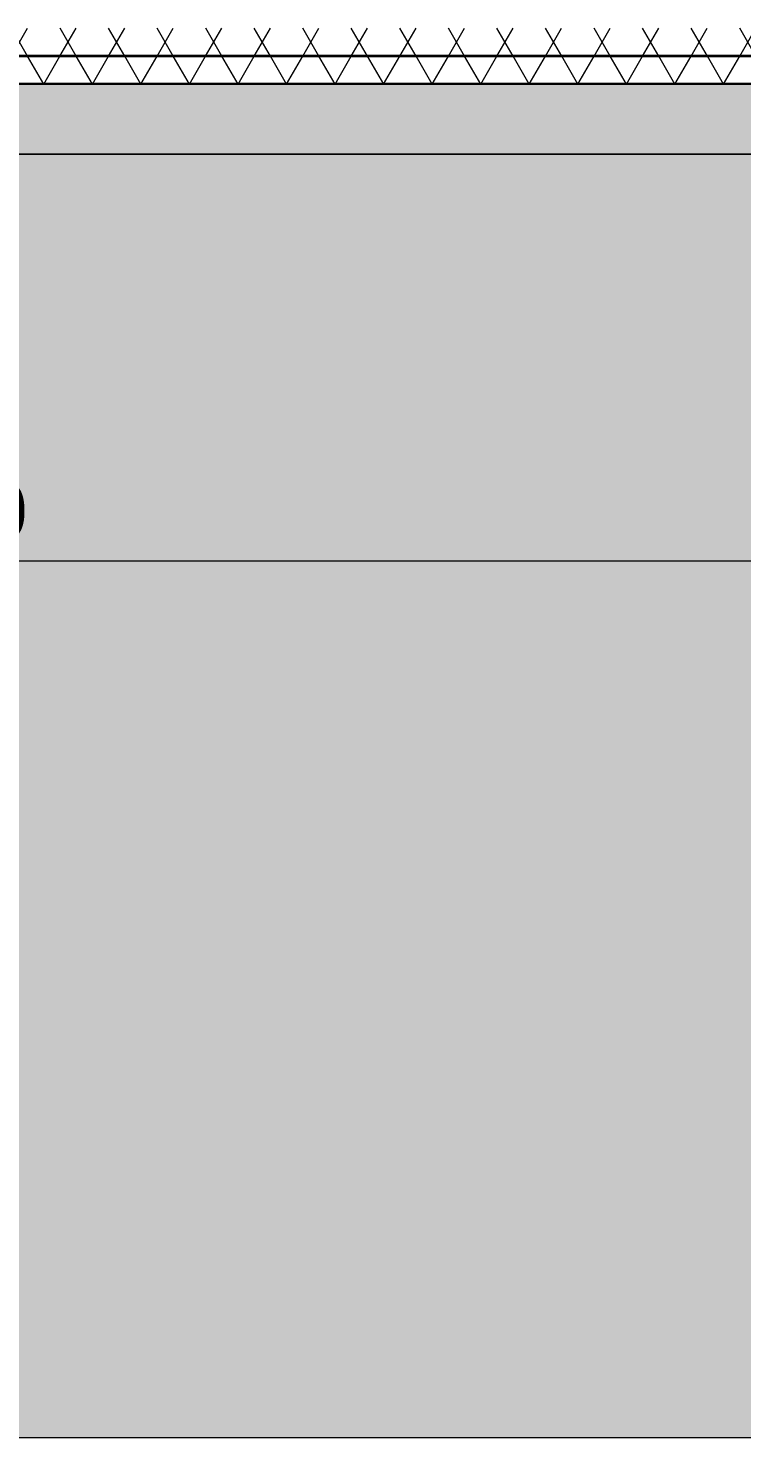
# Model space of a CAD drawing. Header units: millimetres. Extents: x -279593 to -202089, y -5129 to 14747.
# Drawn here: x -263501 to -260955, y -5129 to -100 of the extents above; entities that cross this region are included whole.
import ezdxf

# ---------------------------------------------------------------- set-up
doc = ezdxf.new("R2010")
doc.units = ezdxf.units.MM
doc.header["$MEASUREMENT"] = 0
doc.linetypes.add('Wipeout_Contour', pattern=[1000, 0, -1000])
for name, color, linetype, lineweight in [('0_Pen_No__1', 7, 'Continuous', 13), ('2D Drafting - General_Pen_No__1', 7, 'Continuous', 13), ('New_Dimensioning - General_Pen_No__1', 7, 'Continuous', 13), ('New_Structural - Bearing_Pen_No__1', 7, 'Continuous', 13), ('New_Structural - Bearing_Pen_No__101', 252, 'Continuous', 13), ('New_Structural - Bearing_Pen_No__21', 7, 'Continuous', 35)]:
    doc.layers.add(name, color=color, linetype=linetype, lineweight=lineweight)
doc.layers.add('0_Pen_No__82', color=7, linetype='Continuous', lineweight=20, true_color=0xaaaaaa)
doc.layers.add('2D Drafting - General_Pen_No__61', color=7, linetype='Continuous', lineweight=20, true_color=0x6a6a6a)
doc.layers.add('New_Dimensioning - General', color=7, linetype='Continuous')
doc.layers.add('New_Structural - Bearing', color=7, linetype='Continuous')
doc.styles.add('GENERATED_STYLE_1', font='')
doc.styles.get('GENERATED_STYLE_1').set_extended_font_data('Arial')
doc.dimstyles.new('GENERATED_STYLE__1', dxfattribs={"dimtxt": 200, "dimasz": 95, "dimexe": 0.18, "dimexo": 0.0625, "dimgap": 0, "dimtad": 1, "dimtih": 1, "dimtoh": 1, "dimdec": 3, "dimlfac": 0.001, "dimzin": 0, "dimdsep": 46, "dimtxsty": 'GENERATED_STYLE_1', "dimblk": 'ARROWHEAD_2', "dimblk1": 'ARROWHEAD_2', "dimblk2": 'ARROWHEAD_2', "dimcen": 0.09, "dimclrd": 7, "dimclre": 7, "dimclrt": 7, "dimadec": 0, "dimazin": 0, "dimtfac": 1, "dimtdec": 4, "dimtmove": 0, "dimatfit": 3, "dimfxl": 0, "dimtolj": 1, "dimtzin": 0, "dimarcsym": 0})
pattern_1 = [(45, (0, 350), (-111.36932, 111.36932), [0, -105, 0, -157.5]), (110, (350, 350), (148.00159, 53.86817), [0, -77, 0, -133])]
pattern_2 = [(60, (0, 0), (-129.90381, 75), []), (120, (0, 0), (129.90381, 75), [])]

# ---------------------------------------------------------------- blocks, each defined once
blk = doc.blocks.new('*X2')
at = {"layer": 'New_Structural - Bearing_Pen_No__1', "color": 7, "linetype": 'Continuous', "lineweight": 13}
for p, q in [((-263511.9, -349.6), (-263494.2, -356.9)), ((-263494.2, -356.9), (-263476.4, -349.6)), ((-263476.4, -349.6), (-263469.1, -331.9)), ((-263469.1, -331.9), (-263469.8, -330)), ((-263465.3, -330), (-263451.8, -348.6)), ((-263451.8, -348.6), (-263426.8, -356.7)), ((-263426.8, -356.7), (-263401.8, -348.6)), ((-263401.8, -348.6), (-263388.3, -330)), ((-263376.1, -330), (-263380.1, -339.5)), ((-263380.1, -339.5), (-263374, -354.2)), ((-263344.8, -354.2), (-263338.7, -339.5)), ((-263338.7, -339.5), (-263342.7, -330)), ((-263318.3, -330), (-263318.3, -330.9)), ((-263318.3, -330.9), (-263301.1, -354.6)), ((-263245.5, -354.6), (-263228.3, -330.9)), ((-263228.3, -330.9), (-263228.3, -330)), ((-263220.6, -330), (-263222.9, -335.4)), ((-263222.9, -335.4), (-263214.5, -355.6)), ((-263174.1, -355.6), (-263165.7, -335.4)), ((-263165.7, -335.4), (-263167.9, -330)), ((-263154.7, -330), (-263155.5, -331.9)), ((-263155.5, -331.9), (-263148.2, -349.6)), ((-263148.2, -349.6), (-263130.4, -356.9)), ((-263130.4, -356.9), (-263112.7, -349.6)), ((-263112.7, -349.6), (-263105.4, -331.9)), ((-263105.4, -331.9), (-263106.1, -330)), ((-263101.6, -330), (-263088.1, -348.6)), ((-263088.1, -348.6), (-263063.1, -356.7)), ((-263063.1, -356.7), (-263038.1, -348.6)), ((-263038.1, -348.6), (-263024.6, -330)), ((-263012.4, -330), (-263016.4, -339.5)), ((-263016.4, -339.5), (-263010.3, -354.2)), ((-262981.1, -354.2), (-262975, -339.5)), ((-262975, -339.5), (-262979, -330)), ((-262954.6, -330), (-262954.6, -330.9)), ((-262954.6, -330.9), (-262937.4, -354.6)), ((-262881.8, -354.6), (-262864.6, -330.9)), ((-262864.6, -330.9), (-262864.6, -330)), ((-262856.9, -330), (-262859.2, -335.4)), ((-262859.2, -335.4), (-262850.8, -355.6)), ((-262810.3, -355.6), (-262802, -335.4)), ((-262802, -335.4), (-262804.2, -330)), ((-262791, -330), (-262791.8, -331.9)), ((-262791.8, -331.9), (-262784.5, -349.6)), ((-262784.5, -349.6), (-262766.7, -356.9)), ((-262766.7, -356.9), (-262749, -349.6)), ((-262749, -349.6), (-262741.7, -331.9)), ((-262741.7, -331.9), (-262742.4, -330)), ((-262737.9, -330), (-262724.4, -348.6)), ((-262724.4, -348.6), (-262699.4, -356.7)), ((-262699.4, -356.7), (-262674.4, -348.6)), ((-262674.4, -348.6), (-262660.9, -330)), ((-262648.7, -330), (-262652.7, -339.5)), ((-262652.7, -339.5), (-262646.6, -354.2)), ((-262617.4, -354.2), (-262611.3, -339.5)), ((-262611.3, -339.5), (-262615.3, -330)), ((-262590.9, -330), (-262590.9, -330.9)), ((-262590.9, -330.9), (-262573.7, -354.6)), ((-262518.1, -354.6), (-262500.9, -330.9)), ((-262500.9, -330.9), (-262500.9, -330)), ((-262493.2, -330), (-262495.4, -335.4)), ((-262495.4, -335.4), (-262487.1, -355.6)), ((-262446.6, -355.6), (-262438.3, -335.4)), ((-262438.3, -335.4), (-262440.5, -330)), ((-262427.3, -330), (-262428.1, -331.9)), ((-262428.1, -331.9), (-262420.8, -349.6)), ((-262420.8, -349.6), (-262403, -356.9)), ((-262403, -356.9), (-262385.3, -349.6)), ((-262385.3, -349.6), (-262378, -331.9)), ((-262378, -331.9), (-262378.7, -330)), ((-262374.1, -330), (-262360.7, -348.6)), ((-262360.7, -348.6), (-262335.7, -356.7)), ((-262335.7, -356.7), (-262310.6, -348.6)), ((-262310.6, -348.6), (-262297.2, -330)), ((-262285, -330), (-262289, -339.5)), ((-262289, -339.5), (-262282.9, -354.2)), ((-262253.7, -354.2), (-262247.6, -339.5)), ((-262247.6, -339.5), (-262251.6, -330)), ((-262227.2, -330), (-262227.2, -330.9)), ((-262227.2, -330.9), (-262210, -354.6)), ((-262154.4, -354.6), (-262137.2, -330.9)), ((-262137.2, -330.9), (-262137.2, -330)), ((-262129.5, -330), (-262131.7, -335.4)), ((-262131.7, -335.4), (-262123.4, -355.6)), ((-262082.9, -355.6), (-262074.6, -335.4)), ((-262074.6, -335.4), (-262076.8, -330)), ((-262063.6, -330), (-262064.4, -331.9)), ((-262064.4, -331.9), (-262057.1, -349.6)), ((-262057.1, -349.6), (-262039.3, -356.9)), ((-262039.3, -356.9), (-262021.6, -349.6)), ((-262021.6, -349.6), (-262014.2, -331.9)), ((-262014.2, -331.9), (-262015, -330)), ((-262010.4, -330), (-261997, -348.6)), ((-261997, -348.6), (-261971.9, -356.7)), ((-261971.9, -356.7), (-261946.9, -348.6)), ((-261946.9, -348.6), (-261933.5, -330)), ((-261921.3, -330), (-261925.3, -339.5)), ((-261925.3, -339.5), (-261919.2, -354.2)), ((-261890, -354.2), (-261883.9, -339.5)), ((-261883.9, -339.5), (-261887.9, -330)), ((-261863.5, -330), (-261863.5, -330.9)), ((-261863.5, -330.9), (-261846.3, -354.6)), ((-261790.7, -354.6), (-261773.5, -330.9)), ((-261773.5, -330.9), (-261773.5, -330)), ((-261765.8, -330), (-261768, -335.4)), ((-261768, -335.4), (-261759.7, -355.6)), ((-261719.2, -355.6), (-261710.9, -335.4)), ((-261710.9, -335.4), (-261713.1, -330)), ((-261699.9, -330), (-261700.7, -331.9)), ((-261700.7, -331.9), (-261693.3, -349.6)), ((-261693.3, -349.6), (-261675.6, -356.9)), ((-261675.6, -356.9), (-261657.9, -349.6)), ((-261657.9, -349.6), (-261650.5, -331.9)), ((-261650.5, -331.9), (-261651.3, -330)), ((-261646.7, -330), (-261633.3, -348.6)), ((-261633.3, -348.6), (-261608.2, -356.7)), ((-261608.2, -356.7), (-261583.2, -348.6)), ((-261583.2, -348.6), (-261569.7, -330)), ((-261557.6, -330), (-261561.5, -339.5)), ((-261561.5, -339.5), (-261555.5, -354.2)), ((-261526.2, -354.2), (-261520.2, -339.5)), ((-261520.2, -339.5), (-261524.1, -330)), ((-261499.8, -330), (-261499.8, -330.9)), ((-261499.8, -330.9), (-261482.6, -354.6)), ((-261427, -354.6), (-261409.8, -330.9)), ((-261409.8, -330.9), (-261409.8, -330)), ((-261402.1, -330), (-261404.3, -335.4)), ((-261404.3, -335.4), (-261395.9, -355.6)), ((-261355.5, -355.6), (-261347.1, -335.4)), ((-261347.1, -335.4), (-261349.4, -330)), ((-261336.2, -330), (-261337, -331.9)), ((-261337, -331.9), (-261329.6, -349.6)), ((-261329.6, -349.6), (-261311.9, -356.9)), ((-261311.9, -356.9), (-261294.2, -349.6)), ((-261294.2, -349.6), (-261286.8, -331.9)), ((-261286.8, -331.9), (-261287.6, -330)), ((-261283, -330), (-261269.5, -348.6)), ((-261269.5, -348.6), (-261244.5, -356.7)), ((-261244.5, -356.7), (-261219.5, -348.6)), ((-261219.5, -348.6), (-261206, -330)), ((-261193.9, -330), (-261197.8, -339.5)), ((-261197.8, -339.5), (-261191.8, -354.2)), ((-261162.5, -354.2), (-261156.5, -339.5)), ((-261156.5, -339.5), (-261160.4, -330)), ((-261136, -330), (-261136, -330.9)), ((-261136, -330.9), (-261118.9, -354.6)), ((-261063.2, -354.6), (-261046.1, -330.9)), ((-261046.1, -330.9), (-261046.1, -330)), ((-261038.4, -330), (-261040.6, -335.4)), ((-261040.6, -335.4), (-261032.2, -355.6)), ((-260991.8, -355.6), (-260983.4, -335.4)), ((-260983.4, -335.4), (-260985.7, -330)), ((-260972.5, -330), (-260973.3, -331.9)), ((-260973.3, -331.9), (-260965.9, -349.6)), ((-260965.9, -349.6), (-260948.2, -356.9)), ((-263476.9, -374.5), (-263490.1, -397.3)), ((-263490.1, -397.3), (-263485.5, -423.1)), ((-263452.3, -365.6), (-263476.9, -374.5)), ((-263427.6, -374.5), (-263452.3, -365.6)), ((-263414.5, -397.3), (-263427.6, -374.5)), ((-263419.1, -423.1), (-263414.5, -397.3)), ((-263383.9, -399.8), (-263388.8, -433.9)), ((-263361.3, -373.7), (-263383.9, -399.8)), ((-263374, -354.2), (-263359.4, -360.2)), ((-263328.2, -364), (-263361.3, -373.7)), ((-263359.4, -360.2), (-263344.8, -354.2)), ((-263295.1, -373.7), (-263328.2, -364)), ((-263301.1, -354.6), (-263273.3, -363.6)), ((-263272.5, -399.8), (-263295.1, -373.7)), ((-263273.3, -363.6), (-263245.5, -354.6)), ((-263267.6, -433.9), (-263272.5, -399.8)), ((-263212.6, -374.2), (-263230, -398)), ((-263230, -398), (-263230, -427.5)), ((-263214.5, -355.6), (-263194.3, -364)), ((-263184.6, -365), (-263212.6, -374.2)), ((-263194.3, -364), (-263174.1, -355.6)), ((-263156.6, -374.2), (-263184.6, -365)), ((-263139.2, -398), (-263156.6, -374.2)), ((-263139.2, -427.5), (-263139.2, -398)), ((-263113.2, -374.5), (-263126.3, -397.3)), ((-263126.3, -397.3), (-263121.8, -423.1)), ((-263088.6, -365.6), (-263113.2, -374.5)), ((-263063.9, -374.5), (-263088.6, -365.6)), ((-263050.8, -397.3), (-263063.9, -374.5)), ((-263055.4, -423.1), (-263050.8, -397.3)), ((-263020.1, -399.8), (-263025.1, -433.9)), ((-262997.6, -373.7), (-263020.1, -399.8)), ((-263010.3, -354.2), (-262995.7, -360.2)), ((-262964.5, -364), (-262997.6, -373.7)), ((-262995.7, -360.2), (-262981.1, -354.2)), ((-262931.4, -373.7), (-262964.5, -364)), ((-262937.4, -354.6), (-262909.6, -363.6)), ((-262908.8, -399.8), (-262931.4, -373.7)), ((-262909.6, -363.6), (-262881.8, -354.6)), ((-262903.9, -433.9), (-262908.8, -399.8)), ((-262848.9, -374.2), (-262866.3, -398)), ((-262866.3, -398), (-262866.3, -427.5)), ((-262850.8, -355.6), (-262830.6, -364)), ((-262820.9, -365), (-262848.9, -374.2)), ((-262830.6, -364), (-262810.3, -355.6)), ((-262792.9, -374.2), (-262820.9, -365)), ((-262775.5, -398), (-262792.9, -374.2)), ((-262775.5, -427.5), (-262775.5, -398)), ((-262749.5, -374.5), (-262762.6, -397.3)), ((-262762.6, -397.3), (-262758.1, -423.1)), ((-262724.9, -365.6), (-262749.5, -374.5)), ((-262700.2, -374.5), (-262724.9, -365.6)), ((-262687.1, -397.3), (-262700.2, -374.5)), ((-262691.6, -423.1), (-262687.1, -397.3)), ((-262656.4, -399.8), (-262661.3, -433.9)), ((-262633.9, -373.7), (-262656.4, -399.8)), ((-262646.6, -354.2), (-262632, -360.2)), ((-262600.8, -364), (-262633.9, -373.7)), ((-262632, -360.2), (-262617.4, -354.2)), ((-262567.7, -373.7), (-262600.8, -364)), ((-262573.7, -354.6), (-262545.9, -363.6)), ((-262545.1, -399.8), (-262567.7, -373.7)), ((-262545.9, -363.6), (-262518.1, -354.6)), ((-262540.2, -433.9), (-262545.1, -399.8)), ((-262485.2, -374.2), (-262502.6, -398)), ((-262502.6, -398), (-262502.6, -427.5)), ((-262487.1, -355.6), (-262466.9, -364)), ((-262457.2, -365), (-262485.2, -374.2)), ((-262466.9, -364), (-262446.6, -355.6)), ((-262429.2, -374.2), (-262457.2, -365)), ((-262411.8, -398), (-262429.2, -374.2)), ((-262411.8, -427.5), (-262411.8, -398)), ((-262385.8, -374.5), (-262398.9, -397.3)), ((-262398.9, -397.3), (-262394.4, -423.1)), ((-262361.2, -365.6), (-262385.8, -374.5)), ((-262336.5, -374.5), (-262361.2, -365.6)), ((-262323.4, -397.3), (-262336.5, -374.5)), ((-262327.9, -423.1), (-262323.4, -397.3)), ((-262292.7, -399.8), (-262297.6, -433.9)), ((-262270.1, -373.7), (-262292.7, -399.8)), ((-262282.9, -354.2), (-262268.3, -360.2)), ((-262237.1, -364), (-262270.1, -373.7)), ((-262268.3, -360.2), (-262253.7, -354.2)), ((-262204, -373.7), (-262237.1, -364)), ((-262210, -354.6), (-262182.2, -363.6)), ((-262181.4, -399.8), (-262204, -373.7)), ((-262182.2, -363.6), (-262154.4, -354.6)), ((-262176.5, -433.9), (-262181.4, -399.8)), ((-262121.5, -374.2), (-262138.9, -398)), ((-262138.9, -398), (-262138.9, -427.5)), ((-262123.4, -355.6), (-262103.1, -364)), ((-262093.5, -365), (-262121.5, -374.2)), ((-262103.1, -364), (-262082.9, -355.6)), ((-262065.4, -374.2), (-262093.5, -365)), ((-262048.1, -398), (-262065.4, -374.2)), ((-262048.1, -427.5), (-262048.1, -398)), ((-262022.1, -374.5), (-262035.2, -397.3)), ((-262035.2, -397.3), (-262030.7, -423.1)), ((-261997.5, -365.6), (-262022.1, -374.5)), ((-261972.8, -374.5), (-261997.5, -365.6)), ((-261959.7, -397.3), (-261972.8, -374.5)), ((-261964.2, -423.1), (-261959.7, -397.3)), ((-261929, -399.8), (-261933.9, -433.9)), ((-261906.4, -373.7), (-261929, -399.8)), ((-261919.2, -354.2), (-261904.6, -360.2)), ((-261873.3, -364), (-261906.4, -373.7)), ((-261904.6, -360.2), (-261890, -354.2)), ((-261840.2, -373.7), (-261873.3, -364)), ((-261846.3, -354.6), (-261818.5, -363.6)), ((-261817.7, -399.8), (-261840.2, -373.7)), ((-261818.5, -363.6), (-261790.7, -354.6)), ((-261812.8, -433.9), (-261817.7, -399.8)), ((-261757.8, -374.2), (-261775.1, -398)), ((-261775.1, -398), (-261775.1, -427.5)), ((-261759.7, -355.6), (-261739.4, -364)), ((-261729.8, -365), (-261757.8, -374.2)), ((-261739.4, -364), (-261719.2, -355.6)), ((-261701.7, -374.2), (-261729.8, -365)), ((-261684.4, -398), (-261701.7, -374.2)), ((-261684.4, -427.5), (-261684.4, -398)), ((-261658.4, -374.5), (-261671.5, -397.3)), ((-261671.5, -397.3), (-261667, -423.1)), ((-261633.7, -365.6), (-261658.4, -374.5)), ((-261609.1, -374.5), (-261633.7, -365.6)), ((-261596, -397.3), (-261609.1, -374.5)), ((-261600.5, -423.1), (-261596, -397.3)), ((-261565.3, -399.8), (-261570.2, -433.9)), ((-261542.7, -373.7), (-261565.3, -399.8)), ((-261555.5, -354.2), (-261540.9, -360.2)), ((-261509.6, -364), (-261542.7, -373.7)), ((-261540.9, -360.2), (-261526.2, -354.2)), ((-261476.5, -373.7), (-261509.6, -364)), ((-261482.6, -354.6), (-261454.8, -363.6)), ((-261454, -399.8), (-261476.5, -373.7)), ((-261454.8, -363.6), (-261427, -354.6)), ((-261449, -433.9), (-261454, -399.8)), ((-261394.1, -374.2), (-261411.4, -398)), ((-261411.4, -398), (-261411.4, -427.5)), ((-261395.9, -355.6), (-261375.7, -364)), ((-261366.1, -365), (-261394.1, -374.2)), ((-261375.7, -364), (-261355.5, -355.6)), ((-261338, -374.2), (-261366.1, -365)), ((-261320.7, -398), (-261338, -374.2)), ((-261320.7, -427.5), (-261320.7, -398)), ((-261294.7, -374.5), (-261307.8, -397.3)), ((-261307.8, -397.3), (-261303.3, -423.1)), ((-261270, -365.6), (-261294.7, -374.5)), ((-261245.4, -374.5), (-261270, -365.6)), ((-261232.3, -397.3), (-261245.4, -374.5)), ((-261236.8, -423.1), (-261232.3, -397.3)), ((-261201.6, -399.8), (-261206.5, -433.9)), ((-261179, -373.7), (-261201.6, -399.8)), ((-261191.8, -354.2), (-261177.2, -360.2)), ((-261145.9, -364), (-261179, -373.7)), ((-261177.2, -360.2), (-261162.5, -354.2)), ((-261112.8, -373.7), (-261145.9, -364)), ((-261118.9, -354.6), (-261091.1, -363.6)), ((-261090.2, -399.8), (-261112.8, -373.7)), ((-261091.1, -363.6), (-261063.2, -354.6)), ((-261085.3, -433.9), (-261090.2, -399.8)), ((-261030.4, -374.2), (-261047.7, -398)), ((-261047.7, -398), (-261047.7, -427.5)), ((-261032.2, -355.6), (-261012, -364)), ((-261002.4, -365), (-261030.4, -374.2)), ((-261012, -364), (-260991.8, -355.6)), ((-260974.3, -374.2), (-261002.4, -365)), ((-260957, -398), (-260974.3, -374.2)), ((-260957, -427.5), (-260957, -398)), ((-263485.5, -423.1), (-263465.4, -440)), ((-263453.3, -451), (-263481.1, -460)), ((-263465.4, -440), (-263439.2, -440)), ((-263425.5, -460), (-263453.3, -451)), ((-263439.2, -440), (-263419.1, -423.1)), ((-263388.8, -433.9), (-263374.4, -465.3)), ((-263281.9, -465.3), (-263267.6, -433.9)), ((-263230, -427.5), (-263212.6, -451.3)), ((-263212.6, -451.3), (-263184.6, -460.5)), ((-263184.6, -460.5), (-263156.6, -451.3)), ((-263156.6, -451.3), (-263139.2, -427.5)), ((-263121.8, -423.1), (-263101.7, -440)), ((-263089.6, -451), (-263117.4, -460)), ((-263101.7, -440), (-263075.5, -440)), ((-263061.8, -460), (-263089.6, -451)), ((-263075.5, -440), (-263055.4, -423.1)), ((-263025.1, -433.9), (-263010.7, -465.3)), ((-262918.2, -465.3), (-262903.9, -433.9)), ((-262866.3, -427.5), (-262848.9, -451.3)), ((-262848.9, -451.3), (-262820.9, -460.5)), ((-262820.9, -460.5), (-262792.9, -451.3)), ((-262792.9, -451.3), (-262775.5, -427.5)), ((-262758.1, -423.1), (-262738, -440)), ((-262725.9, -451), (-262753.7, -460)), ((-262738, -440), (-262711.7, -440)), ((-262698.1, -460), (-262725.9, -451)), ((-262711.7, -440), (-262691.6, -423.1)), ((-262661.3, -433.9), (-262647, -465.3)), ((-262554.5, -465.3), (-262540.2, -433.9)), ((-262502.6, -427.5), (-262485.2, -451.3)), ((-262485.2, -451.3), (-262457.2, -460.5)), ((-262457.2, -460.5), (-262429.2, -451.3)), ((-262429.2, -451.3), (-262411.8, -427.5)), ((-262394.4, -423.1), (-262374.3, -440)), ((-262362.2, -451), (-262390, -460)), ((-262374.3, -440), (-262348, -440)), ((-262334.4, -460), (-262362.2, -451)), ((-262348, -440), (-262327.9, -423.1)), ((-262297.6, -433.9), (-262283.3, -465.3)), ((-262190.8, -465.3), (-262176.5, -433.9)), ((-262138.9, -427.5), (-262121.5, -451.3)), ((-262121.5, -451.3), (-262093.5, -460.5)), ((-262093.5, -460.5), (-262065.4, -451.3)), ((-262065.4, -451.3), (-262048.1, -427.5)), ((-262030.7, -423.1), (-262010.6, -440)), ((-261998.5, -451), (-262026.3, -460)), ((-262010.6, -440), (-261984.3, -440)), ((-261970.7, -460), (-261998.5, -451)), ((-261984.3, -440), (-261964.2, -423.1)), ((-261933.9, -433.9), (-261919.6, -465.3)), ((-261827.1, -465.3), (-261812.8, -433.9)), ((-261775.1, -427.5), (-261757.8, -451.3)), ((-261757.8, -451.3), (-261729.8, -460.5)), ((-261729.8, -460.5), (-261701.7, -451.3)), ((-261701.7, -451.3), (-261684.4, -427.5)), ((-261667, -423.1), (-261646.9, -440)), ((-261634.8, -451), (-261662.6, -460)), ((-261646.9, -440), (-261620.6, -440)), ((-261607, -460), (-261634.8, -451)), ((-261620.6, -440), (-261600.5, -423.1)), ((-261570.2, -433.9), (-261555.9, -465.3)), ((-261463.4, -465.3), (-261449, -433.9)), ((-261411.4, -427.5), (-261394.1, -451.3)), ((-261394.1, -451.3), (-261366.1, -460.5)), ((-261366.1, -460.5), (-261338, -451.3)), ((-261338, -451.3), (-261320.7, -427.5)), ((-261303.3, -423.1), (-261283.2, -440)), ((-261271.1, -451), (-261298.9, -460)), ((-261283.2, -440), (-261256.9, -440)), ((-261243.2, -460), (-261271.1, -451)), ((-261256.9, -440), (-261236.8, -423.1)), ((-261206.5, -433.9), (-261192.2, -465.3)), ((-261099.7, -465.3), (-261085.3, -433.9)), ((-261047.7, -427.5), (-261030.4, -451.3)), ((-261030.4, -451.3), (-261002.4, -460.5)), ((-261002.4, -460.5), (-260974.3, -451.3)), ((-260974.3, -451.3), (-260957, -427.5)), ((-263481.1, -460), (-263498.3, -483.7)), ((-263498.3, -483.7), (-263498.3, -512.9)), ((-263408.3, -483.7), (-263425.5, -460)), ((-263408.3, -512.9), (-263408.3, -483.7)), ((-263394.5, -497.2), (-263402.9, -517.4)), ((-263374.3, -488.8), (-263394.5, -497.2)), ((-263374.4, -465.3), (-263345.4, -483.9)), ((-263354.1, -497.2), (-263374.3, -488.8)), ((-263345.7, -517.4), (-263354.1, -497.2)), ((-263345.4, -483.9), (-263310.9, -483.9)), ((-263328.2, -496.1), (-263335.5, -513.9)), ((-263310.4, -488.8), (-263328.2, -496.1)), ((-263310.9, -483.9), (-263281.9, -465.3)), ((-263292.7, -496.1), (-263310.4, -488.8)), ((-263285.4, -513.9), (-263292.7, -496.1)), ((-263268.1, -461.7), (-263283.5, -483)), ((-263283.5, -483), (-263283.5, -509.3)), ((-263243.1, -453.6), (-263268.1, -461.7)), ((-263218.1, -461.7), (-263243.1, -453.6)), ((-263202.6, -483), (-263218.1, -461.7)), ((-263202.6, -509.3), (-263202.6, -483)), ((-263175.7, -500.9), (-263190.3, -506.9)), ((-263161.1, -506.9), (-263175.7, -500.9)), ((-263117.4, -460), (-263134.6, -483.7)), ((-263134.6, -483.7), (-263134.6, -512.9)), ((-263044.6, -483.7), (-263061.8, -460)), ((-263044.6, -512.9), (-263044.6, -483.7)), ((-263030.8, -497.2), (-263039.2, -517.4)), ((-263010.6, -488.8), (-263030.8, -497.2)), ((-263010.7, -465.3), (-262981.7, -483.9)), ((-262990.3, -497.2), (-263010.6, -488.8)), ((-262982, -517.4), (-262990.3, -497.2)), ((-262981.7, -483.9), (-262947.2, -483.9)), ((-262964.5, -496.1), (-262971.8, -513.9)), ((-262946.7, -488.8), (-262964.5, -496.1)), ((-262947.2, -483.9), (-262918.2, -465.3)), ((-262929, -496.1), (-262946.7, -488.8)), ((-262921.7, -513.9), (-262929, -496.1)), ((-262904.4, -461.7), (-262919.8, -483)), ((-262919.8, -483), (-262919.8, -509.3)), ((-262879.4, -453.6), (-262904.4, -461.7)), ((-262854.4, -461.7), (-262879.4, -453.6)), ((-262838.9, -483), (-262854.4, -461.7)), ((-262838.9, -509.3), (-262838.9, -483)), ((-262812, -500.9), (-262826.6, -506.9)), ((-262797.4, -506.9), (-262812, -500.9)), ((-262753.7, -460), (-262770.9, -483.7)), ((-262770.9, -483.7), (-262770.9, -512.9)), ((-262680.9, -483.7), (-262698.1, -460)), ((-262680.9, -512.9), (-262680.9, -483.7)), ((-262667.1, -497.2), (-262675.4, -517.4)), ((-262646.9, -488.8), (-262667.1, -497.2)), ((-262647, -465.3), (-262618, -483.9)), ((-262626.6, -497.2), (-262646.9, -488.8)), ((-262618.3, -517.4), (-262626.6, -497.2)), ((-262618, -483.9), (-262583.5, -483.9)), ((-262600.8, -496.1), (-262608.1, -513.9)), ((-262583, -488.8), (-262600.8, -496.1)), ((-262583.5, -483.9), (-262554.5, -465.3)), ((-262565.3, -496.1), (-262583, -488.8)), ((-262558, -513.9), (-262565.3, -496.1)), ((-262540.7, -461.7), (-262556.1, -483)), ((-262556.1, -483), (-262556.1, -509.3)), ((-262515.7, -453.6), (-262540.7, -461.7)), ((-262490.6, -461.7), (-262515.7, -453.6)), ((-262475.2, -483), (-262490.6, -461.7)), ((-262475.2, -509.3), (-262475.2, -483)), ((-262448.3, -500.9), (-262462.9, -506.9)), ((-262433.7, -506.9), (-262448.3, -500.9)), ((-262390, -460), (-262407.2, -483.7)), ((-262407.2, -483.7), (-262407.2, -512.9)), ((-262317.2, -483.7), (-262334.4, -460)), ((-262317.2, -512.9), (-262317.2, -483.7)), ((-262303.4, -497.2), (-262311.7, -517.4)), ((-262283.1, -488.8), (-262303.4, -497.2)), ((-262283.3, -465.3), (-262254.3, -483.9)), ((-262262.9, -497.2), (-262283.1, -488.8)), ((-262254.6, -517.4), (-262262.9, -497.2)), ((-262254.3, -483.9), (-262219.8, -483.9)), ((-262237.1, -496.1), (-262244.4, -513.9)), ((-262219.3, -488.8), (-262237.1, -496.1)), ((-262219.8, -483.9), (-262190.8, -465.3)), ((-262201.6, -496.1), (-262219.3, -488.8)), ((-262194.2, -513.9), (-262201.6, -496.1)), ((-262177, -461.7), (-262192.4, -483)), ((-262192.4, -483), (-262192.4, -509.3)), ((-262151.9, -453.6), (-262177, -461.7)), ((-262126.9, -461.7), (-262151.9, -453.6)), ((-262111.5, -483), (-262126.9, -461.7)), ((-262111.5, -509.3), (-262111.5, -483)), ((-262084.6, -500.9), (-262099.2, -506.9)), ((-262070, -506.9), (-262084.6, -500.9)), ((-262026.3, -460), (-262043.5, -483.7)), ((-262043.5, -483.7), (-262043.5, -512.9)), ((-261953.5, -483.7), (-261970.7, -460)), ((-261953.5, -512.9), (-261953.5, -483.7)), ((-261939.7, -497.2), (-261948, -517.4)), ((-261919.4, -488.8), (-261939.7, -497.2)), ((-261919.6, -465.3), (-261890.6, -483.9)), ((-261899.2, -497.2), (-261919.4, -488.8)), ((-261890.9, -517.4), (-261899.2, -497.2)), ((-261890.6, -483.9), (-261856.1, -483.9)), ((-261873.3, -496.1), (-261880.7, -513.9)), ((-261855.6, -488.8), (-261873.3, -496.1)), ((-261856.1, -483.9), (-261827.1, -465.3)), ((-261837.9, -496.1), (-261855.6, -488.8)), ((-261830.5, -513.9), (-261837.9, -496.1)), ((-261813.3, -461.7), (-261828.7, -483)), ((-261828.7, -483), (-261828.7, -509.3)), ((-261788.2, -453.6), (-261813.3, -461.7)), ((-261763.2, -461.7), (-261788.2, -453.6)), ((-261747.8, -483), (-261763.2, -461.7)), ((-261747.8, -509.3), (-261747.8, -483)), ((-261720.9, -500.9), (-261735.5, -506.9)), ((-261706.2, -506.9), (-261720.9, -500.9)), ((-261662.6, -460), (-261679.8, -483.7)), ((-261679.8, -483.7), (-261679.8, -512.9)), ((-261589.8, -483.7), (-261607, -460)), ((-261589.8, -512.9), (-261589.8, -483.7)), ((-261575.9, -497.2), (-261584.3, -517.4)), ((-261555.7, -488.8), (-261575.9, -497.2)), ((-261555.9, -465.3), (-261526.9, -483.9)), ((-261535.5, -497.2), (-261555.7, -488.8)), ((-261527.1, -517.4), (-261535.5, -497.2)), ((-261526.9, -483.9), (-261492.4, -483.9)), ((-261509.6, -496.1), (-261517, -513.9)), ((-261491.9, -488.8), (-261509.6, -496.1)), ((-261492.4, -483.9), (-261463.4, -465.3)), ((-261474.2, -496.1), (-261491.9, -488.8)), ((-261466.8, -513.9), (-261474.2, -496.1)), ((-261449.5, -461.7), (-261465, -483)), ((-261465, -483), (-261465, -509.3)), ((-261424.5, -453.6), (-261449.5, -461.7)), ((-261399.5, -461.7), (-261424.5, -453.6)), ((-261384.1, -483), (-261399.5, -461.7)), ((-261384.1, -509.3), (-261384.1, -483)), ((-261357.2, -500.9), (-261371.8, -506.9)), ((-261342.5, -506.9), (-261357.2, -500.9)), ((-261298.9, -460), (-261316, -483.7)), ((-261316, -483.7), (-261316, -512.9)), ((-261226.1, -483.7), (-261243.2, -460)), ((-261226.1, -512.9), (-261226.1, -483.7)), ((-261212.2, -497.2), (-261220.6, -517.4)), ((-261192, -488.8), (-261212.2, -497.2)), ((-261192.2, -465.3), (-261163.2, -483.9)), ((-261171.8, -497.2), (-261192, -488.8)), ((-261163.4, -517.4), (-261171.8, -497.2)), ((-261163.2, -483.9), (-261128.7, -483.9)), ((-261145.9, -496.1), (-261153.3, -513.9)), ((-261128.2, -488.8), (-261145.9, -496.1)), ((-261128.7, -483.9), (-261099.7, -465.3)), ((-261110.5, -496.1), (-261128.2, -488.8)), ((-261103.1, -513.9), (-261110.5, -496.1)), ((-261085.8, -461.7), (-261101.3, -483)), ((-261101.3, -483), (-261101.3, -509.3)), ((-261060.8, -453.6), (-261085.8, -461.7)), ((-261035.8, -461.7), (-261060.8, -453.6)), ((-261020.4, -483), (-261035.8, -461.7)), ((-261020.4, -509.3), (-261020.4, -483)), ((-260993.5, -500.9), (-261008.1, -506.9)), ((-260978.8, -506.9), (-260993.5, -500.9)), ((-263498.3, -512.9), (-263485.9, -530)), ((-263420.7, -530), (-263408.3, -512.9)), ((-263402.9, -517.4), (-263397.6, -530)), ((-263350.9, -530), (-263345.7, -517.4)), ((-263335.5, -513.9), (-263328.8, -530)), ((-263292.1, -530), (-263285.4, -513.9)), ((-263283.5, -509.3), (-263268.5, -530)), ((-263217.7, -530), (-263202.6, -509.3)), ((-263190.3, -506.9), (-263196.4, -521.5)), ((-263196.4, -521.5), (-263192.9, -530)), ((-263155, -521.5), (-263161.1, -506.9)), ((-263158.5, -530), (-263155, -521.5)), ((-263134.6, -512.9), (-263122.2, -530)), ((-263057, -530), (-263044.6, -512.9)), ((-263039.2, -517.4), (-263033.9, -530)), ((-262987.2, -530), (-262982, -517.4)), ((-262971.8, -513.9), (-262965.1, -530)), ((-262928.3, -530), (-262921.7, -513.9)), ((-262919.8, -509.3), (-262904.8, -530)), ((-262854, -530), (-262838.9, -509.3)), ((-262826.6, -506.9), (-262832.7, -521.5)), ((-262832.7, -521.5), (-262829.2, -530)), ((-262791.3, -521.5), (-262797.4, -506.9)), ((-262794.8, -530), (-262791.3, -521.5)), ((-262770.9, -512.9), (-262758.5, -530)), ((-262693.3, -530), (-262680.9, -512.9)), ((-262675.4, -517.4), (-262670.2, -530)), ((-262623.5, -530), (-262618.3, -517.4)), ((-262608.1, -513.9), (-262601.4, -530)), ((-262564.6, -530), (-262558, -513.9)), ((-262556.1, -509.3), (-262541.1, -530)), ((-262490.2, -530), (-262475.2, -509.3)), ((-262462.9, -506.9), (-262469, -521.5)), ((-262469, -521.5), (-262465.5, -530)), ((-262427.6, -521.5), (-262433.7, -506.9)), ((-262431.1, -530), (-262427.6, -521.5)), ((-262407.2, -512.9), (-262394.8, -530)), ((-262329.6, -530), (-262317.2, -512.9)), ((-262311.7, -517.4), (-262306.5, -530)), ((-262259.8, -530), (-262254.6, -517.4)), ((-262244.4, -513.9), (-262237.7, -530)), ((-262200.9, -530), (-262194.2, -513.9)), ((-262192.4, -509.3), (-262177.4, -530)), ((-262126.5, -530), (-262111.5, -509.3)), ((-262099.2, -506.9), (-262105.3, -521.5)), ((-262105.3, -521.5), (-262101.7, -530)), ((-262063.9, -521.5), (-262070, -506.9)), ((-262067.4, -530), (-262063.9, -521.5)), ((-262043.5, -512.9), (-262031, -530)), ((-261965.9, -530), (-261953.5, -512.9)), ((-261948, -517.4), (-261942.8, -530)), ((-261896.1, -530), (-261890.9, -517.4)), ((-261880.7, -513.9), (-261874, -530)), ((-261837.2, -530), (-261830.5, -513.9)), ((-261828.7, -509.3), (-261813.6, -530)), ((-261762.8, -530), (-261747.8, -509.3)), ((-261735.5, -506.9), (-261741.5, -521.5)), ((-261741.5, -521.5), (-261738, -530)), ((-261700.2, -521.5), (-261706.2, -506.9)), ((-261703.7, -530), (-261700.2, -521.5)), ((-261679.8, -512.9), (-261667.3, -530)), ((-261602.2, -530), (-261589.8, -512.9)), ((-261584.3, -517.4), (-261579.1, -530)), ((-261532.4, -530), (-261527.1, -517.4)), ((-261517, -513.9), (-261510.3, -530)), ((-261473.5, -530), (-261466.8, -513.9)), ((-261465, -509.3), (-261449.9, -530)), ((-261399.1, -530), (-261384.1, -509.3)), ((-261371.8, -506.9), (-261377.8, -521.5)), ((-261377.8, -521.5), (-261374.3, -530)), ((-261336.5, -521.5), (-261342.5, -506.9)), ((-261340, -530), (-261336.5, -521.5)), ((-261316, -512.9), (-261303.6, -530)), ((-261238.5, -530), (-261226.1, -512.9)), ((-261220.6, -517.4), (-261215.4, -530)), ((-261168.7, -530), (-261163.4, -517.4)), ((-261153.3, -513.9), (-261146.6, -530)), ((-261109.8, -530), (-261103.1, -513.9)), ((-261101.3, -509.3), (-261086.2, -530)), ((-261035.4, -530), (-261020.4, -509.3)), ((-261008.1, -506.9), (-261014.1, -521.5)), ((-261014.1, -521.5), (-261010.6, -530)), ((-260972.8, -521.5), (-260978.8, -506.9)), ((-260976.3, -530), (-260972.8, -521.5))]:
    blk.add_line(p, q, dxfattribs=at)
blk = doc.blocks.new('*D14')
at = {"layer": 'New_Dimensioning - General_Pen_No__1', "color": 7, "linetype": 'Continuous', "lineweight": 13}
for p, q in [((-268610, -2093.8), (-268610, -1906.2)), ((-259110, -2093.8), (-259110, -1906.2)), ((-268573.9, -1937.5), (-268646.1, -2062.5)), ((-259146.1, -2062.5), (-259073.9, -1937.5)), ((-268610, -2000), (-259110, -2000)), ((-259110, -2000), (-259048.9, -2000))]:
    blk.add_line(p, q, dxfattribs=at)
at = {"layer": 'New_Dimensioning - General_Pen_No__1', "color": 7, "lineweight": 13, "insert": (-264202, -1960), "char_height": 200, "attachment_point": 7, "style": 'GENERATED_STYLE_1'}
blk.add_mtext('\\A1;{\\pql;\\fArial|b0|i0|c0|p34;9,500}', dxfattribs=at)
blk = doc.blocks.new('ARROWHEAD_2')
at = {"color": 0, "linetype": 'Continuous', "lineweight": 0}
for p, q in [((-0.378, -0.655), (0.378, 0.655)), ((0, 0), (-1, 0))]:
    blk.add_line(p, q, dxfattribs=at)

msp = doc.modelspace()

# ---------------------------------------------------------------- hatches: boundary and pattern name
at = {"layer": 'New_Structural - Bearing', "linetype": 'Continuous', "lineweight": 0, "true_color": 0x000000}
h = msp.add_hatch(dxfattribs=at)
h.set_pattern_fill('Batt_Insulation_0001', color=18, style=0, pattern_type=2)
h.set_pattern_definition(pattern_2)
h.paths.add_polyline_path([(-274760.0254, -100), (-274760.0254, -200), (-259510.0254, -200), (-259510.0254, -100)])
h = msp.add_hatch(dxfattribs=at)
h.set_pattern_fill('Batt_Insulation_0001', color=18, style=0, pattern_type=2)
h.set_pattern_definition(pattern_2)
h.paths.add_polyline_path([(-274760.0254, -200), (-274760.0254, -300), (-259510.0254, -300), (-259510.0254, -200)])
h = msp.add_hatch(dxfattribs=at)
h.set_pattern_fill('Cut_Stone_0001', color=18, style=0, pattern_type=2)
h.set_pattern_definition(pattern_1)
h.paths.add_polyline_path([(-274760.0254, -300), (-274760.0254, -330), (-259510.0254, -330), (-259510.0254, -300)])

# ---------------------------------------------------------------- linework, layer by layer
at = {"layer": 'New_Structural - Bearing_Pen_No__21', "color": 7, "linetype": 'Continuous', "lineweight": 35}
for p, q in [((-259510.0254, -200), (-274760.0254, -200)), ((-259510.0254, -300), (-274760.0254, -300)), ((-259510.0254, -330), (-274760.0254, -330))]:
    msp.add_line(p, q, dxfattribs=at)

# ---------------------------------------------------------------- dimensions: what is measured, and where the dimension line sits
at = {"layer": 'New_Dimensioning - General', "color": 7, "linetype": 'Continuous', "lineweight": 13}
dim = msp.add_linear_dim(base=(-259110.0254, -2000), p1=(-268610.0254, -2000), p2=(-259110.0254, -2000), dimstyle='GENERATED_STYLE__1', dxfattribs=at)
dim.commit()
dim.dimension.update_dxf_attribs({"geometry": '*D14', "text_midpoint": (-263865.9674, -1860), "dimtype": 160})

# ---------------------------------------------------------------- wipeouts: each hides what was drawn before it
at = {"color": 254, "linetype": 'Wipeout_Contour', "lineweight": 0, "ltscale": 1054842.310262621}
msp.add_wipeout([(-258610.0253, -530), (-268810.0252, -530.0002), (-268810.0252, -549.0783), (-258610.0253, -549.0783)], dxfattribs=at).dxf.layer = 'New_Structural - Bearing'

# ---------------------------------------------------------------- next in the draw order: hatches: boundary and pattern name
at = {"layer": '2D Drafting - General_Pen_No__61', "linetype": 'Continuous', "lineweight": 20, "true_color": 0x6a6a6a}
h = msp.add_hatch(dxfattribs=at)
h.set_pattern_fill('Dashed_0001', color=251, style=0, pattern_type=2)
h.set_pattern_definition([(45, (0, 0), (-183.84776, 183.84776), [195, -65]), (45, (7e-14, 183.85), (-183.84776, 183.84776), [195, -65])])
h.paths.add_polyline_path([(-278565.0259, -199.8387), (-274800.2279, -199.8387), (-274800.2279, -869.9999), (-275247.5618, -869.9999), (-274847.5619, -1269.9999), (-274247.5619, -1269.9999), (-273517.5103, -539.9483), (-269992.4831, -539.9481), (-268719.094, -539.9481), (-267835.7389, -539.9481), (-251543.8615, -539.9481), (-251543.8615, -200), (-241459.9695, -200), (-241459.9695, -912.0388), (-241459.9695, -5129.1775), (-279589.4358, -5129.1775), (-279593.1947, -199.6383)])

# ---------------------------------------------------------------- next in the draw order: linework, layer by layer
at = {"layer": '2D Drafting - General_Pen_No__1', "color": 7, "linetype": 'Continuous', "lineweight": 13, "flags": 128}
msp.add_lwpolyline([(-278565.0259, -199.8387), (-274800.2279, -199.8387), (-274800.2279, -869.9999), (-275247.5618, -869.9999), (-274847.5619, -1269.9999), (-274247.5619, -1269.9999), (-273517.5103, -539.9483), (-269992.4831, -539.9481), (-268719.094, -539.9481), (-267835.7389, -539.9481), (-251543.8615, -539.9481), (-251543.8615, -200), (-241459.9695, -200), (-241459.9695, -912.0388), (-241459.9695, -5129.1775), (-279589.4358, -5129.1775), (-279593.1947, -199.6383)], close=True, dxfattribs=at)
at = {"layer": 'New_Structural - Bearing_Pen_No__101', "color": 252, "linetype": 'Continuous', "lineweight": 13}
msp.add_line((-268810.0252, -549.0783), (-258610.0253, -549.0783), dxfattribs=at)
at = {"layer": 'New_Structural - Bearing_Pen_No__21', "color": 7, "linetype": 'Continuous', "lineweight": 35}
msp.add_line((-259510.0254, -530), (-274760.0254, -530), dxfattribs=at)

# ---------------------------------------------------------------- next in the draw order: block references
at = {"layer": 'New_Structural - Bearing', "lineweight": 0}
msp.add_blockref('*X2', (0, 0), dxfattribs=at)

# ---------------------------------------------------------------- next in the draw order: wipeouts: each hides what was drawn before it
at = {"color": 254, "linetype": 'Wipeout_Contour', "lineweight": 0, "ltscale": 6319145.733109531}
msp.add_wipeout([(-275247.5618, -870.0001), (-274798.8855, -870.0001), (-274798.8855, -1070.0002), (-274198.8854, -1070.0002), (-274198.8854, -870.0001), (-274410.0255, -870.0001), (-274410.0255, -549.9483), (-274410.0255, -300.0001), (-273197.5776, -300.0001), (-253491.1743, -300.0001), (-252976.074, -300), (-252093.5586, -300), (-252093.5586, -870), (-252304.6986, -870), (-252304.6986, -1070.0001), (-251704.6986, -1070.0001), (-251704.6986, -870), (-251256.0223, -870), (-251656.0222, -1269.9999), (-252256.0224, -1269.9999), (-252976.074, -549.9483), (-273527.5101, -549.9483), (-274247.5617, -1270), (-274847.5619, -1270)], dxfattribs=at)

# ---------------------------------------------------------------- next in the draw order: hatches: boundary and pattern name
at = {"layer": '0_Pen_No__82', "linetype": 'Continuous', "lineweight": 20, "true_color": 0xaaaaaa}
h = msp.add_hatch(dxfattribs=at)
h.set_pattern_fill('Cut_Stone_0001', color=253, style=0, pattern_type=2)
h.set_pattern_definition(pattern_1)
h.paths.add_polyline_path([(-275247.5618, -870.0001), (-274798.8855, -870.0001), (-274798.8855, -1070.0002), (-274198.8854, -1070.0002), (-274198.8854, -870.0001), (-274410.0255, -870.0001), (-274410.0255, -549.9483), (-274410.0255, -300.0001), (-273197.5776, -300.0001), (-253491.1743, -300.0001), (-252976.074, -300), (-252093.5586, -300), (-252093.5586, -870), (-252304.6986, -870), (-252304.6986, -1070.0001), (-251704.6986, -1070.0001), (-251704.6986, -870), (-251256.0223, -870), (-251656.0222, -1269.9999), (-252256.0224, -1269.9999), (-252976.074, -549.9483), (-273527.5101, -549.9483), (-274247.5617, -1270), (-274847.5619, -1270)])

# ---------------------------------------------------------------- next in the draw order: linework, layer by layer
at = {"layer": '0_Pen_No__1', "color": 7, "linetype": 'Continuous', "lineweight": 13, "flags": 128}
msp.add_lwpolyline([(-275247.5618, -870.0001), (-274798.8855, -870.0001), (-274798.8855, -1070.0002), (-274198.8854, -1070.0002), (-274198.8854, -870.0001), (-274410.0255, -870.0001), (-274410.0255, -549.9483), (-274410.0255, -300.0001), (-273197.5776, -300.0001), (-253491.1743, -300.0001), (-252976.074, -300), (-252093.5586, -300), (-252093.5586, -870), (-252304.6986, -870), (-252304.6986, -1070.0001), (-251704.6986, -1070.0001), (-251704.6986, -870), (-251256.0223, -870), (-251656.0222, -1269.9999), (-252256.0224, -1269.9999), (-252976.074, -549.9483), (-273527.5101, -549.9483), (-274247.5617, -1270), (-274847.5619, -1270)], close=True, dxfattribs=at)

doc.saveas('drawing.dxf')
